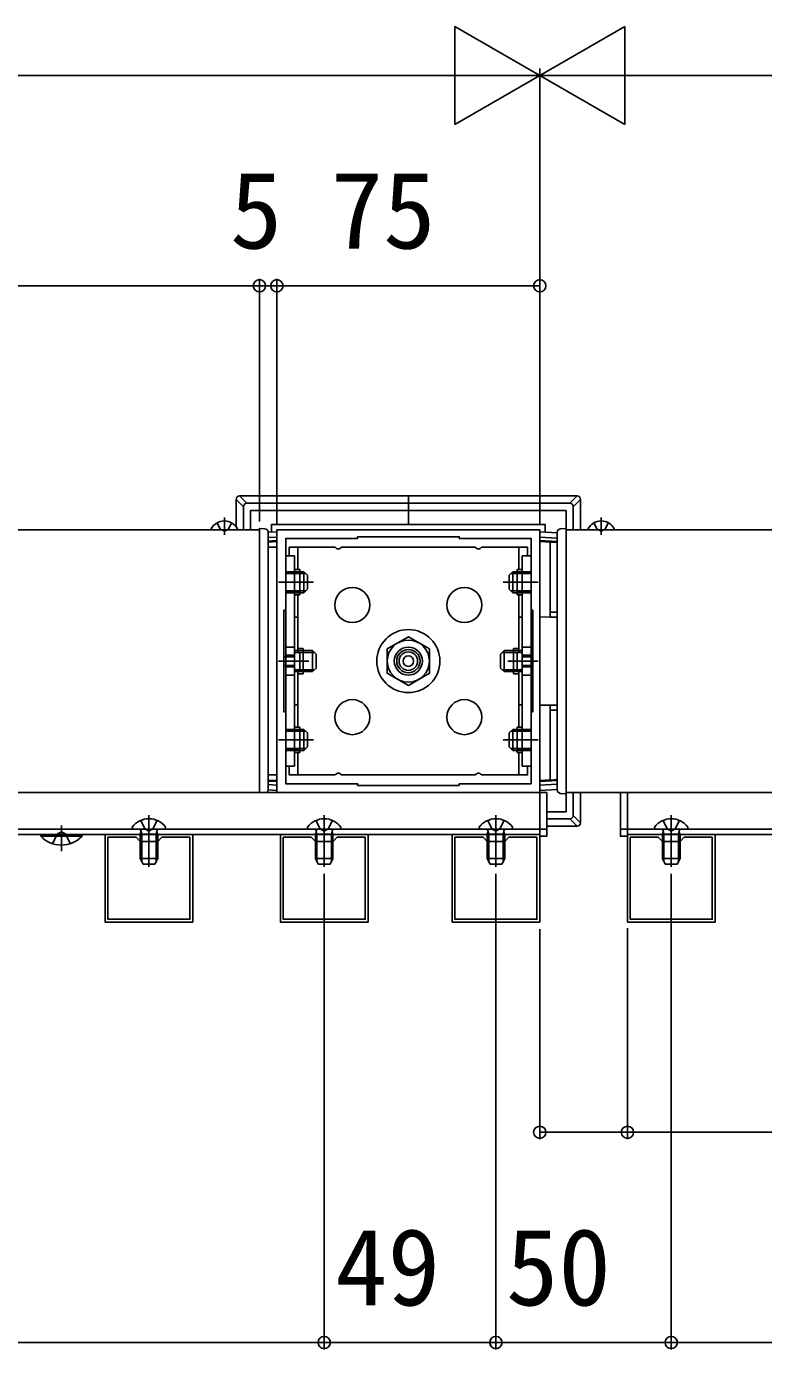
# Model space of a CAD drawing. Units: millimetres, scale not verified. Extents: x -875 to 875, y -1310 to 1300.
# Drawn here: x -305.9 to -200.8, y -739.8 to -551 of the extents above; entities that cross this region are included whole.
import ezdxf
from ezdxf.enums import TextEntityAlignment as Align

# ---------------------------------------------------------------- set-up
doc = ezdxf.new("R2010")
doc.units = ezdxf.units.MM
doc.header["$LTSCALE"] = 4
for name, color, linetype in [('0-2_YKK_11', 7, 'Continuous'), ('0-3_YKK_12', 2, 'Continuous'), ('0-4_YKK_13', 4, 'Continuous'), ('0-5_YKK_D', 6, 'Continuous')]:
    doc.layers.add(name, color=color, linetype=linetype)
doc.styles.add('ＭＳ ゴシック', font='')
doc.styles.get('ＭＳ ゴシック').set_extended_font_data('MS Gothic')

msp = doc.modelspace()

# ---------------------------------------------------------------- linework, layer by layer
at = {"layer": '0-2_YKK_11'}
for points in [[(-232.68, -660.275), (-232.68, -622.775), (-270.18, -622.775), (-270.18, -660.275)], [(-244.18, -659.275), (-258.68, -659.275), (-258.68, -659.025), (-268.93, -659.025), (-268.93, -648.775), (-269.18, -648.775), (-269.18, -634.275), (-268.93, -634.275), (-268.93, -624.025), (-258.68, -624.025), (-258.68, -623.775), (-244.18, -623.775), (-244.18, -624.025), (-233.93, -624.025), (-233.93, -634.275), (-233.68, -634.275), (-233.68, -648.775), (-233.93, -648.775), (-233.93, -659.025), (-244.18, -659.025)], [(-294.68, -666.275), (-294.68, -678.775), (-282.181, -678.775), (-282.181, -666.275)], [(-257.18, -666.275), (-257.18, -678.775), (-269.679, -678.775), (-269.679, -666.275)], [(-232.68, -666.275), (-232.68, -678.775), (-245.179, -678.775), (-245.179, -666.275)], [(-207.68, -666.275), (-207.68, -678.775), (-220.179, -678.775), (-220.179, -666.275)], [(-294.28, -666.675), (-294.28, -678.375), (-282.581, -678.375), (-282.581, -666.675), (-286.581, -666.675), (-287.181, -667.275), (-289.681, -667.275), (-290.281, -666.675)], [(-257.58, -666.675), (-257.58, -678.375), (-269.279, -678.375), (-269.279, -666.675), (-265.279, -666.675), (-264.679, -667.275), (-262.179, -667.275), (-261.579, -666.675)], [(-233.08, -666.675), (-233.08, -678.375), (-244.779, -678.375), (-244.779, -666.675), (-240.779, -666.675), (-240.179, -667.275), (-237.679, -667.275), (-237.079, -666.675)], [(-208.08, -666.675), (-208.08, -678.375), (-219.779, -678.375), (-219.779, -666.675), (-215.779, -666.675), (-215.179, -667.275), (-212.679, -667.275), (-212.079, -666.675)]]:
    msp.add_lwpolyline(points, close=True, dxfattribs=at)
at = {"layer": '0-3_YKK_12'}
for p, q in [((-232.68, -665.525), (-494.18, -665.525)), ((-220.179, -665.525), (17.32, -665.525))]:
    msp.add_line(p, q, dxfattribs=at)
for points in [[(-272.68, -622.775), (-454.18, -622.775), (-454.18, -660.275), (-272.68, -660.275)], [(-228.93, -622.775), (-23.93, -622.775), (-23.93, -660.275), (-228.93, -660.275)], [(-232.68, -660.275), (-494.18, -660.275), (-494.18, -666.275), (-232.68, -666.275)], [(-220.179, -660.275), (17.32, -660.275), (17.32, -666.275), (-220.179, -666.275)]]:
    msp.add_lwpolyline(points, close=True, dxfattribs=at)
at = {"layer": '0-4_YKK_13'}
for p, q in [((-274.958, -619.495), (-276, -618.454)), ((-276, -618.454), (-276, -622.364)), ((-275.501, -617.954), (-274.459, -618.996)), ((-251.43, -617.954), (-275.501, -617.954)), ((-251.43, -618.996), (-251.43, -617.954)), ((-251.43, -618.996), (-251.43, -617.954)), ((-227.358, -617.954), (-251.43, -617.954)), ((-251.43, -618.996), (-251.43, -617.954)), ((-251.43, -618.996), (-228.4, -618.996)), ((-251.43, -619.495), (-251.43, -618.996)), ((-228.4, -618.996), (-227.358, -617.954)), ((-226.859, -618.454), (-227.901, -619.495)), ((-226.859, -622.775), (-226.859, -618.454)), ((-277.68, -621.025), (-277.68, -623.504)), ((-274.958, -622.775), (-274.958, -619.495)), ((-251.43, -619.495), (-251.43, -620.025)), ((-251.43, -622.025), (-251.43, -620.025)), ((-251.43, -622.025), (-251.43, -620.025)), ((-251.43, -620.025), (-251.43, -622.025)), ((-228.93, -622.6), (-228.93, -620.025)), ((-227.901, -619.495), (-227.901, -622.775)), ((-223.93, -621.025), (-223.93, -623.504)), ((-279.477, -622.775), (-275.882, -622.775)), ((-278.705, -621.792), (-278.252, -622.7)), ((-277.68, -623.004), (-278.252, -622.7)), ((-277.68, -623.004), (-277.107, -622.7)), ((-276.655, -621.792), (-277.107, -622.7)), ((-271.43, -623.146), (-270.18, -623.07)), ((-270.18, -623.82), (-270.18, -623.07)), ((-225.727, -622.775), (-222.132, -622.775)), ((-224.955, -621.792), (-224.502, -622.699)), ((-223.93, -623.004), (-224.502, -622.699)), ((-223.93, -623.004), (-223.357, -622.699)), ((-222.905, -621.792), (-223.357, -622.699)), ((-271.43, -659.91), (-271.43, -623.14)), ((-271.43, -623.896), (-270.18, -623.82)), ((-270.18, -624.32), (-271.43, -624.396)), ((-270.18, -624.47), (-271.43, -624.546)), ((-270.18, -624.47), (-270.18, -635.22)), ((-232.68, -624.47), (-232.68, -624.319)), ((-231.18, -624.561), (-232.68, -624.47)), ((-231.18, -624.554), (-231.18, -624.411)), ((-230.18, -624.615), (-231.18, -624.554)), ((-231.18, -634.523), (-231.18, -624.554)), ((-230.18, -659.91), (-230.18, -623.14)), ((-268.93, -656.525), (-268.93, -626.525)), ((-268.93, -626.525), (-267.68, -626.525)), ((-267.68, -626.525), (-267.68, -656.525)), ((-267.18, -625.275), (-267.18, -628.475)), ((-241.863, -625.275), (-260.997, -625.275)), ((-235.68, -625.275), (-235.68, -628.475)), ((-235.18, -626.525), (-235.18, -656.525)), ((-233.93, -626.525), (-235.18, -626.525)), ((-233.93, -656.525), (-233.93, -626.525)), ((-267.68, -628.475), (-266.93, -628.475)), ((-266.93, -632.075), (-266.93, -628.475)), ((-235.93, -632.075), (-235.93, -628.475)), ((-235.18, -628.475), (-235.93, -628.475)), ((-269.93, -630.275), (-266.28, -630.275)), ((-268.93, -628.775), (-266.93, -628.775)), ((-268.93, -629.025), (-266.93, -629.025)), ((-268.93, -630.275), (-264.974, -630.275)), ((-266.33, -628.775), (-266.33, -631.775)), ((-266.33, -628.775), (-265.83, -629.275)), ((-265.83, -631.275), (-265.83, -629.275)), ((-233.93, -630.275), (-237.885, -630.275)), ((-236.53, -628.775), (-237.03, -629.275)), ((-237.03, -631.275), (-237.03, -629.275)), ((-232.93, -630.275), (-236.58, -630.275)), ((-236.53, -628.775), (-236.53, -631.775)), ((-233.93, -628.775), (-235.93, -628.775)), ((-233.93, -629.025), (-235.93, -629.025)), ((-268.93, -631.525), (-266.93, -631.525)), ((-268.93, -631.775), (-266.93, -631.775)), ((-267.68, -632.075), (-266.93, -632.075)), ((-267.18, -632.075), (-267.18, -640.285)), ((-266.33, -631.775), (-265.83, -631.275)), ((-236.53, -631.775), (-237.03, -631.275)), ((-233.93, -631.525), (-235.93, -631.525)), ((-233.93, -631.775), (-235.93, -631.775)), ((-235.18, -632.075), (-235.93, -632.075)), ((-235.68, -632.075), (-235.68, -640.285)), ((-270.18, -635.22), (-270.18, -647.829)), ((-267.18, -635.275), (-267.68, -635.275)), ((-235.18, -635.275), (-235.68, -635.275)), ((-232.68, -647.829), (-232.68, -635.22)), ((-231.18, -634.523), (-230.18, -634.531)), ((-268.93, -639.525), (-267.68, -639.525)), ((-267.18, -639.725), (-266.43, -639.725)), ((-266.43, -639.725), (-266.43, -643.325)), ((-265.08, -643.025), (-265.08, -640.025)), ((-265.08, -640.025), (-264.58, -640.525)), ((-237.78, -640.025), (-238.28, -640.525)), ((-237.78, -643.025), (-237.78, -640.025)), ((-236.43, -639.725), (-236.43, -643.325)), ((-235.68, -639.725), (-236.43, -639.725)), ((-233.93, -639.525), (-235.18, -639.525)), ((-269.93, -641.525), (-266.28, -641.525)), ((-265.64, -641.525), (-269.68, -641.525)), ((-269.18, -640.9), (-267.68, -640.9)), ((-268.93, -640.7), (-267.68, -640.7)), ((-267.68, -640.375), (-267.68, -642.674)), ((-266.93, -642.656), (-266.93, -640.375)), ((-264.58, -640.525), (-264.58, -642.525)), ((-238.28, -640.525), (-238.28, -642.525)), ((-237.22, -641.525), (-233.18, -641.525)), ((-232.93, -641.525), (-236.33, -641.525)), ((-235.93, -642.656), (-235.93, -640.375)), ((-235.18, -640.375), (-235.18, -642.674)), ((-233.93, -640.7), (-235.18, -640.7)), ((-233.68, -640.9), (-235.18, -640.9)), ((-269.18, -642.15), (-267.68, -642.15)), ((-268.93, -642.35), (-267.68, -642.35)), ((-268.93, -643.525), (-267.68, -643.525)), ((-267.18, -642.764), (-267.18, -650.975)), ((-267.18, -643.325), (-266.43, -643.325)), ((-265.08, -643.025), (-264.58, -642.525)), ((-237.78, -643.025), (-238.28, -642.525)), ((-235.68, -643.325), (-236.43, -643.325)), ((-235.68, -642.764), (-235.68, -650.975)), ((-233.68, -642.15), (-235.18, -642.15)), ((-233.93, -642.35), (-235.18, -642.35)), ((-233.93, -643.525), (-235.18, -643.525)), ((-270.18, -647.829), (-270.18, -658.58)), ((-267.18, -647.775), (-267.68, -647.775)), ((-235.18, -647.775), (-235.68, -647.775)), ((-232.68, -647.829), (-231.18, -647.816)), ((-232.68, -658.58), (-232.68, -647.829)), ((-231.18, -647.816), (-230.18, -647.808)), ((-231.18, -648.527), (-231.18, -647.816)), ((-230.18, -648.518), (-231.18, -648.527)), ((-231.18, -658.496), (-231.18, -648.527)), ((-268.93, -651.275), (-266.93, -651.275)), ((-267.68, -650.975), (-266.93, -650.975)), ((-266.93, -650.975), (-266.93, -654.575)), ((-266.33, -651.275), (-266.33, -654.275)), ((-266.33, -651.275), (-265.83, -651.775)), ((-236.53, -651.275), (-237.03, -651.775)), ((-236.53, -651.275), (-236.53, -654.275)), ((-235.93, -650.975), (-235.93, -654.575)), ((-235.18, -650.975), (-235.93, -650.975)), ((-233.93, -651.275), (-235.93, -651.275)), ((-269.93, -652.775), (-266.28, -652.775)), ((-268.93, -651.525), (-266.93, -651.525)), ((-268.93, -652.775), (-264.974, -652.775)), ((-265.83, -653.775), (-265.83, -651.775)), ((-233.93, -652.775), (-237.885, -652.775)), ((-237.03, -653.775), (-237.03, -651.775)), ((-232.93, -652.775), (-236.58, -652.775)), ((-233.93, -651.525), (-235.93, -651.525)), ((-268.93, -654.025), (-266.93, -654.025)), ((-268.93, -654.275), (-266.93, -654.275)), ((-267.68, -654.575), (-266.93, -654.575)), ((-267.18, -654.575), (-267.18, -657.775)), ((-266.33, -654.275), (-265.83, -653.775)), ((-236.53, -654.275), (-237.03, -653.775)), ((-233.93, -654.025), (-235.93, -654.025)), ((-233.93, -654.275), (-235.93, -654.275)), ((-235.18, -654.575), (-235.93, -654.575)), ((-235.68, -654.575), (-235.68, -657.775)), ((-268.93, -656.525), (-267.68, -656.525)), ((-233.93, -656.525), (-235.18, -656.525)), ((-271.43, -658.503), (-270.18, -658.58)), ((-270.18, -658.58), (-270.18, -658.73)), ((-260.997, -657.775), (-241.863, -657.775)), ((-232.68, -658.58), (-231.18, -658.488)), ((-232.68, -658.73), (-230.18, -658.577)), ((-232.68, -658.73), (-232.68, -658.58)), ((-232.68, -659.23), (-232.68, -658.73)), ((-231.18, -658.496), (-230.18, -658.435)), ((-231.18, -658.638), (-231.18, -658.496)), ((-230.18, -659.077), (-232.68, -659.23)), ((-232.68, -659.23), (-232.68, -659.98)), ((-230.18, -659.827), (-232.68, -659.98)), ((-229.706, -660.409), (-228.93, -660.45)), ((-228.93, -660.2), (-228.93, -660.275)), ((-228.93, -663.025), (-228.93, -660.45)), ((-227.901, -660.275), (-227.901, -663.554)), ((-226.859, -664.596), (-226.859, -660.275)), ((-289.606, -664.269), (-289.003, -665.477)), ((-288.431, -663.525), (-288.431, -670.875)), ((-287.256, -664.269), (-287.858, -665.477)), ((-264.605, -664.269), (-264.002, -665.477)), ((-263.43, -663.525), (-263.43, -670.875)), ((-262.255, -664.269), (-262.857, -665.477)), ((-240.105, -664.269), (-239.502, -665.477)), ((-238.93, -663.525), (-238.93, -670.875)), ((-237.755, -664.269), (-238.357, -665.477)), ((-231.68, -663.025), (-228.93, -663.025)), ((-228.4, -664.054), (-231.68, -664.054)), ((-227.358, -665.095), (-228.4, -664.054)), ((-227.901, -663.554), (-226.859, -664.596)), ((-215.104, -664.269), (-214.501, -665.477)), ((-213.929, -663.525), (-213.929, -670.874)), ((-212.754, -664.269), (-213.356, -665.477)), ((-303.88, -666.275), (-299.68, -666.275)), ((-303.88, -666.275), (-303.88, -666.529)), ((-303.88, -666.529), (-299.68, -666.529)), ((-297.98, -666.275), (-302.18, -666.275)), ((-297.98, -666.529), (-302.18, -666.529)), ((-300.93, -668.651), (-300.93, -665.003)), ((-297.98, -666.275), (-297.98, -666.529)), ((-290.806, -665.225), (-290.806, -665.275)), ((-286.306, -665.525), (-290.556, -665.525)), ((-289.681, -666.225), (-289.572, -665.927)), ((-289.681, -666.225), (-287.181, -666.225)), ((-289.681, -666.225), (-289.681, -669.675)), ((-289.464, -666.225), (-289.561, -665.763)), ((-289.464, -666.225), (-289.464, -670.135)), ((-288.431, -665.782), (-289.003, -665.477)), ((-288.431, -665.782), (-287.858, -665.477)), ((-287.397, -666.225), (-287.3, -665.763)), ((-287.397, -666.225), (-287.397, -670.135)), ((-287.181, -666.225), (-287.289, -665.927)), ((-287.181, -666.225), (-287.181, -669.675)), ((-286.056, -665.225), (-286.056, -665.275)), ((-265.805, -665.225), (-265.805, -665.275)), ((-261.305, -665.525), (-265.555, -665.525)), ((-264.68, -666.225), (-264.572, -665.927)), ((-264.68, -666.225), (-262.18, -666.225)), ((-264.68, -666.225), (-264.68, -669.675)), ((-264.463, -666.225), (-264.56, -665.763)), ((-264.463, -666.225), (-264.463, -670.135)), ((-263.43, -665.782), (-264.002, -665.477)), ((-263.43, -665.782), (-262.857, -665.477)), ((-262.396, -666.225), (-262.299, -665.763)), ((-262.396, -666.225), (-262.396, -670.135)), ((-262.18, -666.225), (-262.288, -665.927)), ((-262.18, -666.225), (-262.18, -669.675)), ((-261.055, -665.225), (-261.055, -665.275)), ((-241.305, -665.225), (-241.305, -665.275)), ((-236.805, -665.525), (-241.055, -665.525)), ((-240.18, -666.225), (-240.072, -665.927)), ((-240.18, -666.225), (-237.68, -666.225)), ((-240.18, -666.225), (-240.18, -669.675)), ((-239.963, -666.225), (-240.06, -665.763)), ((-239.963, -666.225), (-239.963, -670.135)), ((-238.93, -665.782), (-239.502, -665.477)), ((-238.93, -665.782), (-238.357, -665.477)), ((-237.896, -666.225), (-237.799, -665.763)), ((-237.896, -666.225), (-237.896, -670.135)), ((-237.68, -666.225), (-237.788, -665.927)), ((-237.68, -666.225), (-237.68, -669.675)), ((-236.555, -665.225), (-236.555, -665.275)), ((-231.68, -665.525), (-232.68, -665.525)), ((-231.68, -665.095), (-227.358, -665.095)), ((-220.179, -665.525), (-221.179, -665.525)), ((-216.304, -665.225), (-216.304, -665.275)), ((-216.054, -665.525), (-211.804, -665.525)), ((-215.179, -666.225), (-215.071, -665.927)), ((-212.679, -666.225), (-215.179, -666.225)), ((-215.179, -666.225), (-215.179, -669.675)), ((-214.962, -666.225), (-215.059, -665.763)), ((-214.962, -666.225), (-214.962, -670.135)), ((-213.929, -665.782), (-214.501, -665.477)), ((-213.929, -665.782), (-213.356, -665.477)), ((-212.895, -666.225), (-212.799, -665.763)), ((-212.895, -666.225), (-212.895, -670.135)), ((-212.679, -666.225), (-212.787, -665.927)), ((-212.679, -666.225), (-212.679, -669.675)), ((-211.554, -665.225), (-211.554, -665.275)), ((-289.681, -669.675), (-289.281, -670.525)), ((-289.681, -669.675), (-287.181, -669.675)), ((-287.581, -670.525), (-287.181, -669.675)), ((-264.68, -669.675), (-264.28, -670.525)), ((-264.68, -669.675), (-262.18, -669.675)), ((-262.58, -670.525), (-262.18, -669.675)), ((-240.18, -669.675), (-239.78, -670.525)), ((-240.18, -669.675), (-237.68, -669.675)), ((-238.08, -670.525), (-237.68, -669.675)), ((-212.679, -669.675), (-215.179, -669.675)), ((-214.779, -670.525), (-215.179, -669.675)), ((-212.679, -669.675), (-213.079, -670.525)), ((-289.281, -670.525), (-287.581, -670.525)), ((-264.28, -670.525), (-262.58, -670.525)), ((-239.78, -670.525), (-238.08, -670.525)), ((-213.079, -670.525), (-214.779, -670.525))]:
    msp.add_line(p, q, dxfattribs=at)
for points in [[(-274.459, -618.996), (-251.43, -618.996), (-251.43, -619.495)], [(-251.43, -618.996), (-251.43, -619.495), (-251.43, -620.025)], [(-251.43, -620.025), (-273.93, -620.025), (-273.93, -622.775)], [(-228.93, -620.025), (-251.43, -620.025), (-251.43, -619.495)], [(-271.903, -622.64), (-272.68, -622.6), (-272.68, -622.849), (-272.68, -660.2), (-272.68, -660.275)], [(-251.43, -622.025), (-270.93, -622.025), (-270.93, -623.115)], [(-231.93, -623.115), (-231.93, -622.025), (-251.43, -622.025)], [(-230.18, -623.972), (-232.68, -623.819), (-232.68, -623.069), (-230.18, -623.222)], [(-229.706, -622.64), (-228.93, -622.6), (-228.93, -622.849), (-228.93, -660.45)], [(-270.18, -623.82), (-270.18, -624.32), (-270.18, -624.47)], [(-230.18, -624.472), (-232.68, -624.319), (-232.68, -623.819)], [(-231.18, -635.233), (-232.68, -635.22), (-232.68, -624.47)], [(-261.863, -625.275), (-268.43, -625.275), (-268.43, -626.525)], [(-234.43, -626.525), (-234.43, -625.275), (-240.997, -625.275)], [(-266.33, -628.775), (-266.73, -628.775), (-268.93, -628.775)], [(-266.06, -629.045), (-266.73, -629.045), (-268.93, -629.045)], [(-236.8, -629.045), (-236.13, -629.045), (-233.93, -629.045)], [(-236.53, -628.775), (-236.13, -628.775), (-233.93, -628.775)], [(-266.06, -631.505), (-266.73, -631.505), (-268.93, -631.505)], [(-268.93, -631.775), (-266.73, -631.775), (-266.33, -631.775)], [(-236.8, -631.505), (-236.13, -631.505), (-233.93, -631.505)], [(-233.93, -631.775), (-236.13, -631.775), (-236.53, -631.775)], [(-230.18, -635.242), (-231.18, -635.233), (-231.18, -634.523)], [(-267.68, -640.025), (-265.48, -640.025), (-265.08, -640.025)], [(-235.18, -640.025), (-237.38, -640.025), (-237.78, -640.025)], [(-264.81, -640.295), (-265.48, -640.295), (-267.68, -640.295)], [(-238.05, -640.295), (-237.38, -640.295), (-235.18, -640.295)], [(-264.81, -642.755), (-265.48, -642.755), (-267.68, -642.755)], [(-265.08, -643.025), (-265.48, -643.025), (-267.68, -643.025)], [(-238.05, -642.755), (-237.38, -642.755), (-235.18, -642.755)], [(-237.78, -643.025), (-237.38, -643.025), (-235.18, -643.025)], [(-266.33, -651.275), (-266.73, -651.275), (-268.93, -651.275)], [(-236.53, -651.275), (-236.13, -651.275), (-233.93, -651.275)], [(-266.06, -651.545), (-266.73, -651.545), (-268.93, -651.545)], [(-236.8, -651.545), (-236.13, -651.545), (-233.93, -651.545)], [(-266.06, -654.005), (-266.73, -654.005), (-268.93, -654.005)], [(-268.93, -654.275), (-266.73, -654.275), (-266.33, -654.275)], [(-236.8, -654.005), (-236.13, -654.005), (-233.93, -654.005)], [(-233.93, -654.275), (-236.13, -654.275), (-236.53, -654.275)], [(-268.43, -656.525), (-268.43, -657.775), (-261.863, -657.775)], [(-240.997, -657.775), (-234.43, -657.775), (-234.43, -656.525)], [(-271.43, -658.654), (-270.18, -658.73), (-270.18, -659.23)], [(-271.43, -659.154), (-270.18, -659.23), (-270.18, -659.98), (-271.43, -659.904)], [(-302.18, -667.58), (-301.502, -666.191), (-300.93, -665.887)], [(-299.68, -667.58), (-300.357, -666.191), (-300.93, -665.887)]]:
    msp.add_lwpolyline(points, dxfattribs=at)
for points in [[(-271.43, -625.275), (-270.18, -625.275), (-270.18, -657.775), (-271.43, -657.775)], [(-254.43, -639.793), (-251.43, -638.061), (-248.43, -639.793), (-248.43, -643.257), (-251.43, -644.989), (-254.43, -643.257)], [(-231.68, -660.275), (-232.68, -660.275), (-232.68, -666.525), (-231.68, -666.525)], [(-220.179, -660.275), (-221.179, -660.275), (-221.179, -666.525), (-220.179, -666.525)]]:
    msp.add_lwpolyline(points, close=True, dxfattribs=at)
for centre, radius in [((-259.43, -633.525), 2.5), ((-243.43, -633.525), 2.5), ((-251.43, -641.525), 4.5), ((-251.43, -641.525), 3), ((-251.43, -641.525), 2), ((-251.43, -641.525), 1.662), ((-251.43, -641.525), 1.325), ((-251.43, -641.525), 0.75), ((-259.43, -649.525), 2.5), ((-243.43, -649.525), 2.5)]:
    msp.add_circle(centre, radius, dxfattribs=at)
for centre, radius, start, end in [((-274.457, -619.497), 0.501, 90.24971, 179.75029), ((-228.402, -619.497), 0.501, 0.24971, 89.75029), ((-279.477, -622.698), 0.0772, 152.71904, 270), ((-277.68, -623.625), 2.1, 27.28096, 152.71904), ((-275.882, -622.698), 0.0772, 270, 27.28096), ((-271.93, -623.14), 0.5, 0, 87), ((-229.68, -623.14), 0.5, 93, 180), ((-225.727, -622.698), 0.0772, 152.71904, 270), ((-223.93, -623.625), 2.1, 27.28096, 152.71904), ((-222.132, -622.698), 0.0772, 270, 27.28096), ((-261.43, -625.025), 0.5, 210, 330), ((-241.43, -625.025), 0.5, 210, 330), ((-267.305, -641.025), 0.75, 60.00006, 119.99994), ((-235.555, -641.025), 0.75, 60.00006, 119.99994), ((-267.305, -642.025), 0.75, 240.00006, 299.99994), ((-235.555, -642.025), 0.75, 240.00006, 299.99994), ((-261.43, -658.025), 0.5, 30, 150), ((-241.43, -658.025), 0.5, 30, 150), ((-271.93, -659.91), 0.5, 313.11496, 0), ((-229.68, -659.91), 0.5, 180, 226.88504), ((-229.68, -659.91), 0.5, 180, 267), ((-288.431, -666.975), 2.95, 36.38156, 143.61844), ((-263.43, -666.975), 2.95, 36.38156, 143.61844), ((-238.93, -666.975), 2.95, 36.38156, 143.61844), ((-228.402, -663.552), 0.501, 270.24971, 359.75029), ((-213.929, -666.975), 2.95, 36.38156, 143.61844), ((-300.93, -663.659), 4.116, 224.2189, 315.7811), ((-290.556, -665.275), 0.25, 180, 270), ((-289.854, -665.825), 0.3, 340.03043, 90), ((-287.007, -665.825), 0.3, 90, 199.96957), ((-286.306, -665.275), 0.25, 270, 0), ((-265.555, -665.275), 0.25, 180, 270), ((-264.853, -665.825), 0.3, 340.03043, 90), ((-262.006, -665.825), 0.3, 90, 199.96957), ((-261.305, -665.275), 0.25, 270, 0), ((-241.055, -665.275), 0.25, 180, 270), ((-240.353, -665.825), 0.3, 340.03043, 90), ((-237.506, -665.825), 0.3, 90, 199.96957), ((-236.805, -665.275), 0.25, 270, 0), ((-216.054, -665.275), 0.25, 180, 270), ((-215.353, -665.825), 0.3, 340.03043, 90), ((-212.505, -665.825), 0.3, 90, 199.96957), ((-211.804, -665.275), 0.25, 270, 0)]:
    msp.add_arc(centre, radius, start, end, dxfattribs=at)
for centre, major_axis in [((-275.499, -618.455), (-0.355, 0.355)), ((-227.36, -618.455), (0.355, 0.355)), ((-227.36, -664.594), (0.355, -0.355))]:
    msp.add_ellipse(centre, major_axis=major_axis, ratio=0.99628, start_param=5.4996506, end_param=7.06672, dxfattribs=at)
at = {"layer": '0-5_YKK_D'}
for p, q in [((-232.68, -557.954), (-244.804, -550.954)), ((-244.804, -550.954), (-244.804, -564.954)), ((-232.68, -557.954), (-220.555, -550.954)), ((-220.555, -564.954), (-220.555, -550.954)), ((-232.68, -621.925), (-232.68, -556.954)), ((-232.68, -611.954), (-232.68, -556.954)), ((-246.68, -557.954), (-480.18, -557.954)), ((-232.68, -557.954), (-256.928, -557.954)), ((-232.68, -557.954), (-244.804, -564.954)), ((-232.68, -557.954), (-220.555, -564.954)), ((-232.68, -557.954), (-208.431, -557.954)), ((-218.68, -557.954), (3.32, -557.954)), ((-272.68, -621.6), (-272.68, -586.954)), ((-272.68, -621.6), (-272.68, -586.954)), ((-270.18, -621.925), (-270.18, -586.954)), ((-270.18, -621.925), (-270.18, -586.954)), ((-232.68, -621.925), (-232.68, -586.954)), ((-272.68, -587.954), (-454.18, -587.954)), ((-272.68, -587.954), (-276.18, -587.954)), ((-272.68, -587.954), (-270.18, -587.954)), ((-270.18, -587.954), (-266.68, -587.954)), ((-270.18, -587.954), (-232.68, -587.954)), ((-263.43, -671.875), (-263.43, -739.775)), ((-263.43, -671.875), (-263.43, -739.775)), ((-238.93, -671.875), (-238.93, -739.775)), ((-213.929, -671.874), (-213.929, -739.775)), ((-213.929, -671.874), (-213.929, -739.775)), ((-220.179, -679.625), (-220.179, -709.775)), ((-232.68, -679.775), (-232.68, -709.775)), ((-238.929, -684.775), (-238.929, -739.775)), ((-232.68, -708.775), (-220.179, -708.775)), ((-176.339, -708.775), (-220.179, -708.775)), ((-263.43, -738.775), (-463.431, -738.775)), ((-263.43, -738.775), (-238.929, -738.775)), ((-238.93, -738.775), (-213.929, -738.775)), ((-213.929, -738.775), (11.071, -738.775))]:
    msp.add_line(p, q, dxfattribs=at)
for centre in [(-272.68, -587.954), (-272.68, -587.954), (-270.18, -587.954), (-270.18, -587.954), (-232.68, -587.954), (-232.68, -708.775), (-220.179, -708.775), (-263.43, -738.775), (-263.43, -738.775), (-238.93, -738.775), (-238.929, -738.775), (-213.929, -738.775), (-213.929, -738.775)]:
    msp.add_circle(centre, 0.875, dxfattribs=at)

# ---------------------------------------------------------------- texts
at = {"layer": '0-5_YKK_D', "style": 'ＭＳ ゴシック'}
for s, p in [('5', (-276.884, -585.954)), ('75', (-262.509, -585.954)), ('49', (-261.875, -736.775)), ('50', (-237.509, -736.775))]:
    msp.add_text(s, height=11, dxfattribs=at).set_placement(p, align=Align.BOTTOM_LEFT)

doc.saveas('drawing.dxf')
